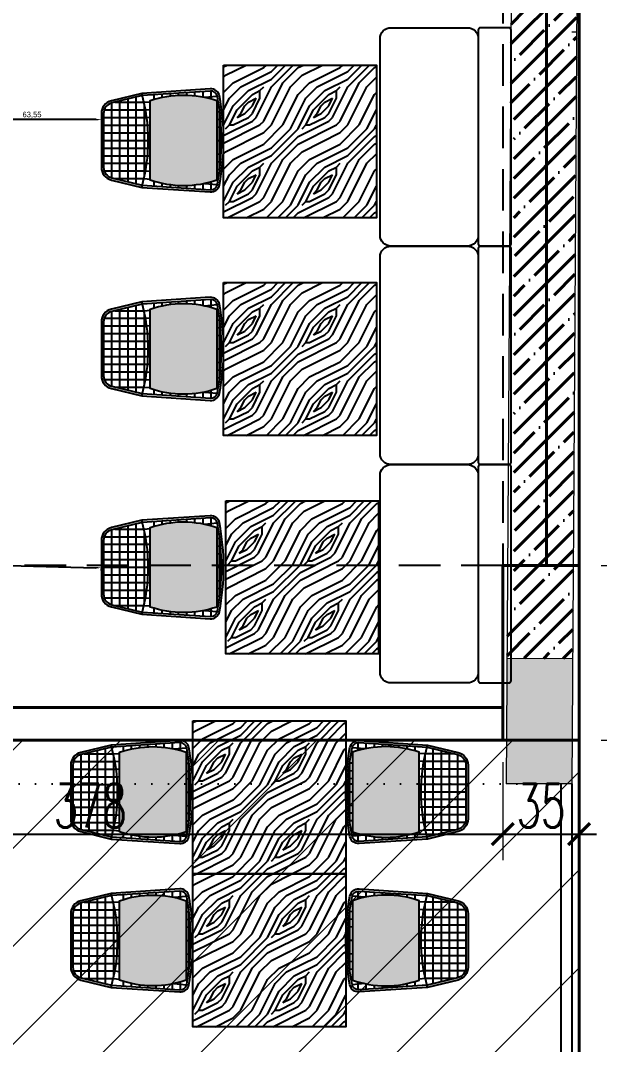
# Model space of a CAD drawing. Header units: millimetres. Extents: x 567392 to 582402, y 4512800 to 4518063.
# Drawn here: x 576635.7 to 576901, y 4513147.2 to 4513616.1 of the extents above; entities that cross this region are included whole.
import ezdxf

# ---------------------------------------------------------------- set-up
doc = ezdxf.new("R2010")
doc.units = ezdxf.units.MM
doc.linetypes.add('DASHED2', pattern=[9.525, 6.35, -3.175])
doc.linetypes.add('DOT', pattern=[0.25, 0, -0.25])
for name, color, linetype, lineweight in [('A-STRC-01', 2, 'Continuous', 40), ('a_8', 8, 'Continuous', 0), ('duvar', 7, 'Continuous', 35), ('estofado', 7, 'Continuous', 25), ('hatch', 251, 'Continuous', 40), ('PENCERE', 140, 'Continuous', 25), ('tefriş', 251, 'Continuous', 13)]:
    doc.layers.add(name, color=color, linetype=linetype, lineweight=lineweight)
doc.layers.add('a_dim', color=1, linetype='Continuous')
doc.layers.add('a_p1_d', color=1, linetype='DASHED2')
doc.layers.add('tefris', color=7, linetype='Continuous', lineweight=13, true_color=0x474747)
doc.styles.add('OLCU', font='SIMPLEX.shx', dxfattribs={"width": 0.65})
doc.styles.get("Standard").update_dxf_attribs({"font": 'Arial.ttf'})
doc.dimstyles.new('ISO-25', dxfattribs={"dimtxt": 2.5, "dimasz": 2.5, "dimexe": 1.25, "dimexo": 0.625, "dimtad": 1, "dimtxsty": 'Standard', "dimcen": 2.5, "dimadec": 0, "dimazin": 0, "dimtfac": 1, "dimtmove": 0, "dimatfit": 3, "dimfxl": 1, "dimarcsym": 0})
doc.dimstyles.new('OLCU-İC', dxfattribs={"dimtxt": 20, "dimasz": 10, "dimexe": 12, "dimexo": 10, "dimgap": 3, "dimtad": 1, "dimdec": 0, "dimdsep": 46, "dimtxsty": 'OLCU', "dimblk": 'ARCHTICK', "dimcen": 2, "dimdle": 8, "dimclrd": 73, "dimclre": 1, "dimclrt": 1, "dimadec": 0, "dimazin": 0, "dimtfac": 1, "dimtdec": 0, "dimtix": 1, "dimtmove": 2, "dimatfit": 3, "dimldrblk": 'DOT', "dimfxl": 100, "dimfxlon": 1, "dimtvp": 1, "dimtolj": 1, "dimlwd": -1, "dimlwe": 0, "dimarcsym": 0})

# ---------------------------------------------------------------- blocks, each defined once
blk = doc.blocks.new('_ArchTick')
at = {"const_width": 0.15}
blk.add_lwpolyline([(-0.5, -0.5), (0.5, 0.5)], dxfattribs=at)
blk = doc.blocks.new('*D89')
at = {"layer": 'a_dim', "color": 1, "lineweight": 0, "transparency": 16777216}
for p, q in [((576478.65, 4513276.52), (576478.65, 4513231.53)), ((576856.65, 4513276.52), (576856.65, 4513231.53))]:
    blk.add_line(p, q, dxfattribs=at)
at = {"layer": 'a_dim', "color": 73, "transparency": 16777216}
blk.add_line((576470.65, 4513243.53), (576864.65, 4513243.53), dxfattribs=at)
at = {"layer": 'Defpoints', "color": 0, "transparency": 16777216}
for p in [(576478.65, 4513286.52), (576856.65, 4513286.52), (576856.65, 4513243.53)]:
    blk.add_point(p, dxfattribs=at)
at = {"layer": 'a_dim', "color": 73, "transparency": 16777216, "xscale": 10, "yscale": 10, "zscale": 10, "rotation": 180}
blk.add_blockref('_ArchTick', (576478.65, 4513243.53), dxfattribs=at)
at = {"layer": 'a_dim', "color": 73, "transparency": 16777216, "xscale": 10, "yscale": 10, "zscale": 10}
blk.add_blockref('_ArchTick', (576856.65, 4513243.53), dxfattribs=at)
at = {"layer": 'a_dim', "color": 3, "transparency": 16777216, "insert": (576667.65, 4513256.53), "char_height": 20, "attachment_point": 5, "style": 'OLCU'}
blk.add_mtext('\\A1;378', dxfattribs=at)
blk = doc.blocks.new('_Dot')
at = {"color": 0, "linetype": 'ByBlock', "lineweight": -2}
blk.add_line((-0.5, 0), (-1, 0), dxfattribs=at)
at = {"color": 0, "linetype": 'ByBlock', "const_width": 0.5}
blk.add_lwpolyline([(-0.25, 0, 1), (0.25, 0, 1)], format="xyb", close=True, dxfattribs=at)
blk = doc.blocks.new('*D90')
at = {"layer": 'a_dim', "color": 1, "lineweight": 0, "transparency": 16777216}
for p, q in [((576856.65, 4513276.52), (576856.65, 4513231.53)), ((576891.65, 4513276.52), (576891.65, 4513231.53))]:
    blk.add_line(p, q, dxfattribs=at)
at = {"layer": 'a_dim', "color": 73, "transparency": 16777216}
blk.add_line((576848.65, 4513243.53), (576899.65, 4513243.53), dxfattribs=at)
at = {"layer": 'Defpoints', "color": 0, "transparency": 16777216}
for p in [(576856.65, 4513286.52), (576891.65, 4513286.52), (576891.65, 4513243.53)]:
    blk.add_point(p, dxfattribs=at)
at = {"layer": 'a_dim', "color": 73, "transparency": 16777216, "xscale": 10, "yscale": 10, "zscale": 10, "rotation": 180}
blk.add_blockref('_ArchTick', (576856.65, 4513243.53), dxfattribs=at)
at = {"layer": 'a_dim', "color": 73, "transparency": 16777216, "xscale": 10, "yscale": 10, "zscale": 10}
blk.add_blockref('_ArchTick', (576891.65, 4513243.53), dxfattribs=at)
at = {"layer": 'a_dim', "color": 3, "transparency": 16777216, "insert": (576874.15, 4513256.53), "char_height": 20, "attachment_point": 5, "style": 'OLCU'}
blk.add_mtext('\\A1;35', dxfattribs=at)
blk = doc.blocks.new('*D92')
at = {"layer": 'a_dim', "color": 73, "transparency": 16777216}
blk.add_line((576946.15, 4513278.52), (576946.15, 4513374.52), dxfattribs=at)
at = {"layer": 'a_dim', "color": 1, "lineweight": 0, "transparency": 16777216}
for p, q in [((576901.65, 4513366.52), (576958.15, 4513366.52)), ((576901.65, 4513286.52), (576958.15, 4513286.52))]:
    blk.add_line(p, q, dxfattribs=at)
at = {"layer": 'Defpoints', "color": 0, "transparency": 16777216}
for p in [(576891.65, 4513366.52), (576946.15, 4513366.52), (576891.65, 4513286.52)]:
    blk.add_point(p, dxfattribs=at)
at = {"layer": 'a_dim', "color": 73, "transparency": 16777216, "xscale": 10, "yscale": 10, "zscale": 10}
for p, rotation in [((576946.15, 4513366.52), 90), ((576946.15, 4513286.52), 270)]:
    blk.add_blockref('_ArchTick', p, dxfattribs=dict(at, rotation=rotation))
at = {"layer": 'a_dim', "color": 3, "transparency": 16777216, "insert": (576933.15, 4513326.52), "char_height": 20, "attachment_point": 5, "rotation": 90, "style": 'OLCU'}
blk.add_mtext('\\A1;80', dxfattribs=at)
blk = doc.blocks.new('*D93')
at = {"layer": 'a_dim', "color": 73, "transparency": 16777216}
blk.add_line((576946.15, 4513358.52), (576946.15, 4513834.52), dxfattribs=at)
at = {"layer": 'a_dim', "color": 1, "lineweight": 0, "transparency": 16777216}
for p, q in [((576901.65, 4513826.52), (576958.15, 4513826.52)), ((576901.65, 4513366.52), (576958.15, 4513366.52))]:
    blk.add_line(p, q, dxfattribs=at)
at = {"layer": 'Defpoints', "color": 0, "transparency": 16777216}
for p in [(576891.65, 4513826.52), (576946.15, 4513826.52), (576891.65, 4513366.52)]:
    blk.add_point(p, dxfattribs=at)
at = {"layer": 'a_dim', "color": 73, "transparency": 16777216, "xscale": 10, "yscale": 10, "zscale": 10}
for p, rotation in [((576946.15, 4513826.52), 90), ((576946.15, 4513366.52), 270)]:
    blk.add_blockref('_ArchTick', p, dxfattribs=dict(at, rotation=rotation))
at = {"layer": 'a_dim', "color": 3, "transparency": 16777216, "insert": (576933.15, 4513596.52), "char_height": 20, "attachment_point": 5, "rotation": 90, "style": 'OLCU'}
blk.add_mtext('\\A1;460', dxfattribs=at)
blk = doc.blocks.new('KOLONS')
at = {"layer": 'A-STRC-01', "color": 3}
blk.add_lwpolyline([(-35, 0), (0, 0), (0, 80), (-35, 80)], close=True, dxfattribs=at)
blk = doc.blocks.new('Banqueta Banc May')
at = {"layer": 'estofado'}
h = blk.add_hatch(color=256, dxfattribs=at)
h.set_gradient(color1=(203, 207, 210), one_color=1, tint=1, name='CYLINDER')
h.paths.add_polyline_path([(0.123, -0.01, -0.345989), (0.1716, -0.0482), (0.2052, -0.1866), (0.2053, -0.1878, 0.00324), (0.2152, -0.185), (0.1813, -0.0458, 0.345989), (0.123, 0), (-0.123, 0, 0.345989), (-0.1813, -0.0458), (-0.2152, -0.185, 0.00324), (-0.2053, -0.1878), (-0.2052, -0.1866), (-0.1716, -0.0482, -0.345989), (-0.123, -0.01)])
h = blk.add_hatch(color=256, dxfattribs=at)
h.set_gradient(color1=(203, 207, 210), one_color=1, tint=1, name='CYLINDER')
h.paths.add_polyline_path([(0.123, -0.01, -0.345989), (0.1716, -0.0482), (0.2052, -0.1866), (0.2053, -0.1878, 0.00324), (0.2152, -0.185), (0.1813, -0.0458, 0.345989), (0.123, 0), (-0.123, 0, 0.345989), (-0.1813, -0.0458), (-0.2152, -0.185, 0.00324), (-0.2053, -0.1878), (-0.2052, -0.1866), (-0.1716, -0.0482, -0.345989), (-0.123, -0.01)])
h = blk.add_hatch(color=256, dxfattribs=at)
h.set_gradient(color1=(225, 227, 229), one_color=1, tint=1, name='CURVED')
h.paths.add_polyline_path([(0.1821, -0.5295, 0.167263), (0.1821, -0.2239), (-0.1821, -0.2239, 0.167263), (-0.1821, -0.5295)])
for p, q in [((-0.1398, -0.0129), (-0.1398, -0.2025)), ((-0.1049, -0.01), (-0.1049, -0.208)), ((-0.0699, -0.01), (-0.0699, -0.2119)), ((-0.035, -0.01), (-0.035, -0.215)), ((0, -0.01), (0, -0.215)), ((0.035, -0.01), (0.035, -0.215)), ((0.0699, -0.01), (0.0699, -0.2119)), ((0.1049, -0.01), (0.1049, -0.208)), ((0.1398, -0.0129), (0.1398, -0.2025)), ((-0.1805, -0.0847), (0.1805, -0.0847)), ((-0.1748, -0.0611), (-0.1748, -0.1954)), ((-0.1714, -0.0473), (0.1714, -0.0473)), ((0.1748, -0.0611), (0.1748, -0.1954)), ((-0.1896, -0.1222), (0.1896, -0.1222)), ((-0.1987, -0.1596), (0.1987, -0.1596)), ((-0.1748, -0.1954), (-0.1771, -0.2239)), ((-0.1673, -0.197), (0.1673, -0.197)), ((-0.1398, -0.2025), (-0.1416, -0.2239)), ((-0.1049, -0.208), (-0.1062, -0.2239)), ((-0.0699, -0.2119), (-0.0709, -0.2239)), ((-0.035, -0.215), (-0.0357, -0.2239)), ((0, -0.215), (0, -0.2239)), ((0.035, -0.215), (0.0357, -0.2239)), ((0.0699, -0.2119), (0.0709, -0.2239)), ((0.1049, -0.208), (0.1062, -0.2239)), ((0.1398, -0.2025), (0.1416, -0.2239)), ((0.1748, -0.1954), (0.1771, -0.2239)), ((-0.2114, -0.2789), (-0.1973, -0.2789)), ((-0.2089, -0.2414), (-0.1877, -0.2414)), ((0.1877, -0.2414), (0.2089, -0.2414)), ((0.1973, -0.2789), (0.2114, -0.2789)), ((-0.2138, -0.3163), (-0.2037, -0.3163)), ((0.2037, -0.3163), (0.2138, -0.3163)), ((-0.2163, -0.3537), (-0.2071, -0.3537)), ((0.2071, -0.3537), (0.2163, -0.3537)), ((-0.2188, -0.3912), (-0.2074, -0.3912)), ((0.2074, -0.3912), (0.2188, -0.3912)), ((-0.2238, -0.466), (-0.1991, -0.466)), ((-0.2213, -0.4286), (-0.2048, -0.4286)), ((0.1991, -0.466), (0.2238, -0.466)), ((0.2048, -0.4286), (0.2213, -0.4286)), ((-0.226, -0.5034), (-0.1902, -0.5034)), ((-0.1977, -0.4725), (-0.2026, -0.5311)), ((0.1902, -0.5034), (0.226, -0.5034)), ((0.1977, -0.4725), (0.2026, -0.5311)), ((-0.1669, -0.5295), (-0.1676, -0.5371)), ((-0.1411, -0.5409), (0.1411, -0.5409)), ((-0.1315, -0.5295), (-0.1326, -0.5419)), ((-0.0962, -0.5295), (-0.0976, -0.5456)), ((-0.061, -0.5295), (-0.0626, -0.5482)), ((0, -0.5295), (0, -0.55)), ((0.061, -0.5295), (0.0626, -0.5482)), ((0.0962, -0.5295), (0.0976, -0.5456)), ((0.1315, -0.5295), (0.1326, -0.5419)), ((0.1669, -0.5295), (0.1676, -0.5371))]:
    blk.add_line(p, q, dxfattribs=at)
for points in [[(0.236, -0.4991), (0.2152, -0.185), (0.1813, -0.0458, 0.345989), (0.123, 0), (-0.123, 0, 0.345989), (-0.1813, -0.0458), (-0.2152, -0.185), (-0.236, -0.4991, 0.379693), (-0.2034, -0.5411, 0.092971), (0.2034, -0.5411, 0.379693)], [(0.226, -0.4998), (0.2052, -0.1866), (0.1716, -0.0482, 0.345989), (0.123, -0.01), (-0.123, -0.01, 0.345989), (-0.1716, -0.0482), (-0.2052, -0.1866), (-0.226, -0.4998, 0.379693), (-0.2016, -0.5313, 0.092971), (0.2016, -0.5313, 0.379693)], [(-0.1821, -0.5295, -0.167263), (-0.1821, -0.2239), (0.1821, -0.2239, -0.167263), (0.1821, -0.5295)]]:
    blk.add_lwpolyline(points, format="xyb", close=True, dxfattribs=at)
blk.add_arc((0, 0.5729), 0.7879, 254.1516, 285.8484, dxfattribs=at)
blk = doc.blocks.new('*D540')
at = {"layer": 'Defpoints', "color": 0, "transparency": 16777216}
for p in [(576609.21, 4513573.47), (576672.76, 4513573.47), (576609.21, 4513570.67)]:
    blk.add_point(p, dxfattribs=at)
at = {"layer": 'tefriş', "color": 0, "lineweight": -2, "transparency": 16777216}
for p, q in [((576609.21, 4513572.84), (576609.21, 4513569.42)), ((576670.26, 4513570.67), (576611.71, 4513570.67)), ((576672.76, 4513572.84), (576672.76, 4513569.42))]:
    blk.add_line(p, q, dxfattribs=at)
at = {"layer": 'tefriş', "color": 0, "transparency": 16777216}
for points in [[(576611.71, 4513571.09), (576611.71, 4513570.26), (576609.21, 4513570.67)], [(576670.26, 4513571.09), (576670.26, 4513570.26), (576672.76, 4513570.67)]]:
    blk.add_solid(points, dxfattribs=at)
at = {"layer": 'tefriş', "color": 0, "transparency": 16777216, "insert": (576640.98, 4513572.8), "char_height": 2.5, "attachment_point": 5}
blk.add_mtext('63,55', dxfattribs=at)
blk = doc.blocks.new('*D582')
at = {"layer": 'Defpoints', "color": 0, "transparency": 16777216}
for p in [(576571.31, 4513368.38), (576672.75, 4513365.44), (576672.76, 4513365.72)]:
    blk.add_point(p, dxfattribs=at)
at = {"layer": 'tefriş', "color": 0, "lineweight": -2, "transparency": 16777216}
for p, q in [((576571.3, 4513367.76), (576571.27, 4513366.86)), ((576573.8, 4513368.04), (576670.25, 4513365.51)), ((576672.74, 4513365.1), (576672.72, 4513364.2))]:
    blk.add_line(p, q, dxfattribs=at)
at = {"layer": 'tefriş', "color": 0, "transparency": 16777216}
for points in [[(576573.82, 4513368.46), (576573.79, 4513367.62), (576571.31, 4513368.11)], [(576670.26, 4513365.93), (576670.24, 4513365.09), (576672.75, 4513365.44)]]:
    blk.add_solid(points, dxfattribs=at)
at = {"layer": 'tefriş', "color": 0, "transparency": 16777216, "insert": (576622.08, 4513368.9), "char_height": 2.5, "attachment_point": 5, "rotation": 358.4975}
blk.add_mtext('101,48', dxfattribs=at)

msp = doc.modelspace()

# ---------------------------------------------------------------- hatches: boundary and pattern name
at = {"layer": 'a_8'}
h = msp.add_hatch(dxfattribs=at)
h.set_pattern_fill('ANSI31', color=256, scale=10, angle=-63.73146)
h.set_pattern_definition([(45, (575366.675, 4512555.28), (-22.45064, 22.45064), [])])
h.paths.add_polyline_path([(575653.65, 4512976.516), (576891.65, 4512976.516), (576891.65, 4513286.52), (575653.65, 4513286.52)])
at = {"layer": 'duvar'}
h = msp.add_hatch(color=251, dxfattribs=at)
h.dxf.hatch_style = 1
h.paths.add_polyline_path([(576888.584, 4513323.918), (576858.585, 4513324.11), (576858.218, 4513266.52), (576888.218, 4513266.52)])
at = {"layer": 'hatch'}
h = msp.add_hatch(dxfattribs=at)
h.set_pattern_fill('ANSI35', color=256, scale=2)
h.set_pattern_definition([(45, (508212.592, 4489427.766), (-8.9802561, 8.9802561), []), (45, (508221.572, 4489427.766), (-8.9802561, 8.9802561), [15.875, -3.175, 0, -3.175])])
h.paths.add_polyline_path([(576892.224, 4513894.534), (576862.224, 4513894.726), (576861.653, 4513805.156), (576861.653, 4513756.857), (576861.653, 4513635.857), (576860.573, 4513635.857), (576860.205, 4513578.095), (576861.653, 4513578.095), (576861.653, 4513459.095), (576861.653, 4513338.095), (576858.674, 4513338.095), (576858.585, 4513324.11), (576888.584, 4513323.918)])
at = {"layer": 'tefris', "linetype": 'Continuous', "lineweight": 25}
h = msp.add_hatch(dxfattribs=at)
h.set_pattern_fill('WOODFACE', color=35, scale=35, style=0, pattern_type=2)
h.set_pattern_definition([(360, (574281.398, 4519098.2), (35, 35), [1.75, -33.25]), (90, (574295.398, 4519110.45), (-35, 35), [3.5, -31.5]), (45, (574288.398, 4519106.95), (2e-14, 35), [2.4745, -7.4235, 2.4745, -4.949, 17.325, -14.850975]), (45, (574279.648, 4519096.45), (2e-14, 35), [2.47485, -4.9497, 2.47485, -39.59807]), (45, (574291.898, 4519099.95), (2e-14, 35), [2.47485, -47.02262]), (45, (574295.398, 4519098.2), (2e-14, 35), [2.47485, -47.02262]), (45, (574290.148, 4519101.7), (2e-14, 35), [2.47485, -47.02262]), (45, (574288.398, 4519103.45), (2e-14, 35), [4.9497, -44.54777]), (45, (574297.148, 4519129.7), (2e-14, 35), [4.9497, -44.54777]), (45, (574284.898, 4519105.2), (2e-14, 35), [9.8994, -39.59807]), (45, (574283.148, 4519106.95), (2e-14, 35), [9.8994, -39.59807]), (45, (574305.898, 4519117.45), (2e-14, 35), [9.8994, -39.59807]), (45, (574281.398, 4519110.45), (2e-14, 35), [7.42462, -42.07285]), (45, (574274.398, 4519115.7), (2e-14, 35), [7.42462, -42.07285]), (45, (574277.898, 4519112.2), (2e-14, 35), [7.42462, -42.07285]), (45, (574300.648, 4519122.7), (2e-14, 35), [12.37437, -37.1231]), (45, (574297.148, 4519124.45), (2e-14, 35), [12.37437, -37.1231]), (45, (574300.648, 4519115.7), (2e-14, 35), [17.32412, -32.17336]), (26.56505, (574284.898, 4519101.701), (35, 1e-08), [3.91312, -74.34926]), (26.56505, (574291.898, 4519112.201), (35, 1e-08), [3.91312, -74.34926]), (26.56505, (574290.148, 4519108.701), (35, 1e-08), [3.91312, -74.34926]), (26.56505, (574283.148, 4519098.201), (35, 1e-08), [7.82624, -70.43614]), (26.56505, (574290.148, 4519113.951), (35, 1e-08), [11.73936, -66.52302]), (26.56505, (574286.648, 4519115.701), (35, 1e-08), [15.65248, -62.6099]), (26.56505, (574283.148, 4519117.451), (35, 1e-08), [15.65248, -62.6099]), (26.56505, (574277.898, 4519127.951), (35, 1e-08), [15.65248, -62.6099]), (26.56505, (574277.898, 4519124.451), (35, 1e-08), [19.5656, -58.69678]), (26.56505, (574279.648, 4519120.951), (35, 1e-08), [19.5656, -58.69678]), (63.43495, (574291.898, 4519106.951), (2e-09, 35), [3.91312, -74.34926]), (63.43495, (574286.648, 4519103.451), (2e-09, 35), [3.91312, -74.34926]), (63.43495, (574281.398, 4519098.201), (2e-09, 35), [7.82624, -70.43614]), (63.43495, (574291.898, 4519103.451), (2e-09, 35), [7.82624, -70.43614]), (63.43495, (574277.898, 4519096.451), (2e-09, 35), [11.73936, -66.52302]), (63.43495, (574274.398, 4519096.451), (2e-09, 35), [15.65248, -62.6099]), (63.43495, (574305.898, 4519098.201), (2e-09, 35), [15.65248, -62.6099]), (63.43495, (574293.648, 4519101.701), (2e-09, 35), [15.65248, -62.6099]), (63.43495, (574300.648, 4519098.201), (2e-09, 35), [19.5656, -58.69678]), (63.43495, (574297.148, 4519099.951), (2e-09, 35), [19.5656, -58.69678])])
h.paths.add_polyline_path([(576798.754, 4513595.678), (576728.755, 4513595.674), (576728.755, 4513525.674), (576798.754, 4513525.678)])
h = msp.add_hatch(dxfattribs=at)
h.set_pattern_fill('WOODFACE', color=35, scale=35, style=0, pattern_type=2)
h.set_pattern_definition([(360, (574281.398, 4518998.578), (35, 35), [1.75, -33.25]), (90, (574295.398, 4519010.828), (-35, 35), [3.5, -31.5]), (45, (574288.398, 4519007.328), (2e-14, 35), [2.4745, -7.4235, 2.4745, -4.949, 17.325, -14.850975]), (45, (574279.648, 4518996.828), (2e-14, 35), [2.47485, -4.9497, 2.47485, -39.59807]), (45, (574291.898, 4519000.328), (2e-14, 35), [2.47485, -47.02262]), (45, (574295.398, 4518998.578), (2e-14, 35), [2.47485, -47.02262]), (45, (574290.148, 4519002.078), (2e-14, 35), [2.47485, -47.02262]), (45, (574288.398, 4519003.828), (2e-14, 35), [4.9497, -44.54777]), (45, (574297.148, 4519030.078), (2e-14, 35), [4.9497, -44.54777]), (45, (574284.898, 4519005.578), (2e-14, 35), [9.8994, -39.59807]), (45, (574283.148, 4519007.328), (2e-14, 35), [9.8994, -39.59807]), (45, (574305.898, 4519017.828), (2e-14, 35), [9.8994, -39.59807]), (45, (574281.398, 4519010.828), (2e-14, 35), [7.42462, -42.07285]), (45, (574274.398, 4519016.078), (2e-14, 35), [7.42462, -42.07285]), (45, (574277.898, 4519012.578), (2e-14, 35), [7.42462, -42.07285]), (45, (574300.648, 4519023.078), (2e-14, 35), [12.37437, -37.1231]), (45, (574297.148, 4519024.828), (2e-14, 35), [12.37437, -37.1231]), (45, (574300.648, 4519016.078), (2e-14, 35), [17.32412, -32.17336]), (26.56505, (574284.898, 4519002.078), (35, 1e-08), [3.91312, -74.34926]), (26.56505, (574291.898, 4519012.578), (35, 1e-08), [3.91312, -74.34926]), (26.56505, (574290.148, 4519009.078), (35, 1e-08), [3.91312, -74.34926]), (26.56505, (574283.148, 4518998.578), (35, 1e-08), [7.82624, -70.43614]), (26.56505, (574290.148, 4519014.328), (35, 1e-08), [11.73936, -66.52302]), (26.56505, (574286.648, 4519016.078), (35, 1e-08), [15.65248, -62.6099]), (26.56505, (574283.148, 4519017.828), (35, 1e-08), [15.65248, -62.6099]), (26.56505, (574277.898, 4519028.328), (35, 1e-08), [15.65248, -62.6099]), (26.56505, (574277.898, 4519024.828), (35, 1e-08), [19.5656, -58.69678]), (26.56505, (574279.648, 4519021.328), (35, 1e-08), [19.5656, -58.69678]), (63.43495, (574291.898, 4519007.328), (2e-09, 35), [3.91312, -74.34926]), (63.43495, (574286.648, 4519003.828), (2e-09, 35), [3.91312, -74.34926]), (63.43495, (574281.398, 4518998.578), (2e-09, 35), [7.82624, -70.43614]), (63.43495, (574291.898, 4519003.828), (2e-09, 35), [7.82624, -70.43614]), (63.43495, (574277.898, 4518996.828), (2e-09, 35), [11.73936, -66.52302]), (63.43495, (574274.398, 4518996.828), (2e-09, 35), [15.65248, -62.6099]), (63.43495, (574305.898, 4518998.578), (2e-09, 35), [15.65248, -62.6099]), (63.43495, (574293.648, 4519002.078), (2e-09, 35), [15.65248, -62.6099]), (63.43495, (574300.648, 4518998.578), (2e-09, 35), [19.5656, -58.69678]), (63.43495, (574297.148, 4519000.328), (2e-09, 35), [19.5656, -58.69678])])
h.paths.add_polyline_path([(576798.754, 4513496.055), (576728.755, 4513496.052), (576728.755, 4513426.052), (576798.754, 4513426.055)])
h = msp.add_hatch(dxfattribs=at)
h.set_pattern_fill('WOODFACE', color=35, scale=35, style=0, pattern_type=2)
h.set_pattern_definition([(360, (574282.398, 4518898.578), (35, 35), [1.75, -33.25]), (90, (574296.398, 4518910.828), (-35, 35), [3.5, -31.5]), (45, (574289.398, 4518907.328), (2e-14, 35), [2.4745, -7.4235, 2.4745, -4.949, 17.325, -14.850975]), (45, (574280.648, 4518896.828), (2e-14, 35), [2.47485, -4.9497, 2.47485, -39.59807]), (45, (574292.898, 4518900.328), (2e-14, 35), [2.47485, -47.02262]), (45, (574296.398, 4518898.578), (2e-14, 35), [2.47485, -47.02262]), (45, (574291.148, 4518902.078), (2e-14, 35), [2.47485, -47.02262]), (45, (574289.398, 4518903.828), (2e-14, 35), [4.9497, -44.54777]), (45, (574298.148, 4518930.078), (2e-14, 35), [4.9497, -44.54777]), (45, (574285.898, 4518905.578), (2e-14, 35), [9.8994, -39.59807]), (45, (574284.148, 4518907.328), (2e-14, 35), [9.8994, -39.59807]), (45, (574306.898, 4518917.828), (2e-14, 35), [9.8994, -39.59807]), (45, (574282.398, 4518910.828), (2e-14, 35), [7.42462, -42.07285]), (45, (574275.398, 4518916.078), (2e-14, 35), [7.42462, -42.07285]), (45, (574278.898, 4518912.578), (2e-14, 35), [7.42462, -42.07285]), (45, (574301.648, 4518923.078), (2e-14, 35), [12.37437, -37.1231]), (45, (574298.148, 4518924.828), (2e-14, 35), [12.37437, -37.1231]), (45, (574301.648, 4518916.078), (2e-14, 35), [17.32412, -32.17336]), (26.56505, (574285.898, 4518902.078), (35, 1e-08), [3.91312, -74.34926]), (26.56505, (574292.898, 4518912.578), (35, 1e-08), [3.91312, -74.34926]), (26.56505, (574291.148, 4518909.078), (35, 1e-08), [3.91312, -74.34926]), (26.56505, (574284.148, 4518898.578), (35, 1e-08), [7.82624, -70.43614]), (26.56505, (574291.148, 4518914.328), (35, 1e-08), [11.73936, -66.52302]), (26.56505, (574287.648, 4518916.078), (35, 1e-08), [15.65248, -62.6099]), (26.56505, (574284.148, 4518917.828), (35, 1e-08), [15.65248, -62.6099]), (26.56505, (574278.898, 4518928.328), (35, 1e-08), [15.65248, -62.6099]), (26.56505, (574278.898, 4518924.828), (35, 1e-08), [19.5656, -58.69678]), (26.56505, (574280.648, 4518921.328), (35, 1e-08), [19.5656, -58.69678]), (63.43495, (574292.898, 4518907.328), (2e-09, 35), [3.91312, -74.34926]), (63.43495, (574287.648, 4518903.828), (2e-09, 35), [3.91312, -74.34926]), (63.43495, (574282.398, 4518898.578), (2e-09, 35), [7.82624, -70.43614]), (63.43495, (574292.898, 4518903.828), (2e-09, 35), [7.82624, -70.43614]), (63.43495, (574278.898, 4518896.828), (2e-09, 35), [11.73936, -66.52302]), (63.43495, (574275.398, 4518896.828), (2e-09, 35), [15.65248, -62.6099]), (63.43495, (574306.898, 4518898.578), (2e-09, 35), [15.65248, -62.6099]), (63.43495, (574294.648, 4518902.078), (2e-09, 35), [15.65248, -62.6099]), (63.43495, (574301.648, 4518898.578), (2e-09, 35), [19.5656, -58.69678]), (63.43495, (574298.148, 4518900.328), (2e-09, 35), [19.5656, -58.69678])])
h.paths.add_polyline_path([(576799.754, 4513396.055), (576729.755, 4513396.052), (576729.755, 4513326.052), (576799.754, 4513326.055)])
h = msp.add_hatch(dxfattribs=at)
h.set_pattern_fill('WOODFACE', color=35, scale=35, style=0, pattern_type=2)
h.set_pattern_definition([(360, (574267.36, 4518797.873), (35, 35), [1.75, -33.25]), (90, (574281.36, 4518810.123), (-35, 35), [3.5, -31.5]), (45, (574274.362, 4518806.623), (2e-14, 35), [2.4745, -7.4235, 2.4745, -4.949, 17.325, -14.850975]), (45, (574265.612, 4518796.123), (2e-14, 35), [2.47485, -4.9497, 2.47485, -39.59807]), (45, (574277.862, 4518799.623), (2e-14, 35), [2.47485, -47.02262]), (45, (574281.362, 4518797.873), (2e-14, 35), [2.47485, -47.02262]), (45, (574276.112, 4518801.373), (2e-14, 35), [2.47485, -47.02262]), (45, (574274.362, 4518803.123), (2e-14, 35), [4.9497, -44.54777]), (45, (574283.112, 4518829.373), (2e-14, 35), [4.9497, -44.54777]), (45, (574270.862, 4518804.873), (2e-14, 35), [9.8994, -39.59807]), (45, (574269.112, 4518806.623), (2e-14, 35), [9.8994, -39.59807]), (45, (574291.862, 4518817.123), (2e-14, 35), [9.8994, -39.59807]), (45, (574267.362, 4518810.123), (2e-14, 35), [7.42462, -42.07285]), (45, (574260.362, 4518815.373), (2e-14, 35), [7.42462, -42.07285]), (45, (574263.862, 4518811.873), (2e-14, 35), [7.42462, -42.07285]), (45, (574286.612, 4518822.373), (2e-14, 35), [12.37437, -37.1231]), (45, (574283.112, 4518824.123), (2e-14, 35), [12.37437, -37.1231]), (45, (574286.612, 4518815.373), (2e-14, 35), [17.32412, -32.17336]), (26.56505, (574270.862, 4518801.373), (35, 1e-08), [3.91312, -74.34926]), (26.56505, (574277.862, 4518811.873), (35, 1e-08), [3.91312, -74.34926]), (26.56505, (574276.112, 4518808.373), (35, 1e-08), [3.91312, -74.34926]), (26.56505, (574269.112, 4518797.873), (35, 1e-08), [7.82624, -70.43614]), (26.56505, (574276.112, 4518813.623), (35, 1e-08), [11.73936, -66.52302]), (26.56505, (574272.612, 4518815.373), (35, 1e-08), [15.65248, -62.6099]), (26.56505, (574269.112, 4518817.123), (35, 1e-08), [15.65248, -62.6099]), (26.56505, (574263.862, 4518827.623), (35, 1e-08), [15.65248, -62.6099]), (26.56505, (574263.862, 4518824.123), (35, 1e-08), [19.5656, -58.69678]), (26.56505, (574265.612, 4518820.623), (35, 1e-08), [19.5656, -58.69678]), (63.43495, (574277.862, 4518806.623), (2e-09, 35), [3.91312, -74.34926]), (63.43495, (574272.612, 4518803.123), (2e-09, 35), [3.91312, -74.34926]), (63.43495, (574267.362, 4518797.873), (2e-09, 35), [7.82624, -70.43614]), (63.43495, (574277.862, 4518803.123), (2e-09, 35), [7.82624, -70.43614]), (63.43495, (574263.862, 4518796.123), (2e-09, 35), [11.73936, -66.52302]), (63.43495, (574260.362, 4518796.123), (2e-09, 35), [15.65248, -62.6099]), (63.43495, (574291.862, 4518797.873), (2e-09, 35), [15.65248, -62.6099]), (63.43495, (574279.612, 4518801.373), (2e-09, 35), [15.65248, -62.6099]), (63.43495, (574286.612, 4518797.873), (2e-09, 35), [19.5656, -58.69678]), (63.43495, (574283.112, 4518799.623), (2e-09, 35), [19.5656, -58.69678])])
h.paths.add_polyline_path([(576784.718, 4513295.35), (576714.719, 4513295.347), (576714.719, 4513225.347), (576784.718, 4513225.35)])
h = msp.add_hatch(dxfattribs=at)
h.set_pattern_fill('WOODFACE', color=35, scale=35, style=0, pattern_type=2)
h.set_pattern_definition([(360, (574267.36, 4518727.873), (35, 35), [1.75, -33.25]), (90, (574281.36, 4518740.123), (-35, 35), [3.5, -31.5]), (45, (574274.362, 4518736.623), (2e-14, 35), [2.4745, -7.4235, 2.4745, -4.949, 17.325, -14.850975]), (45, (574265.612, 4518726.123), (2e-14, 35), [2.47485, -4.9497, 2.47485, -39.59807]), (45, (574277.862, 4518729.623), (2e-14, 35), [2.47485, -47.02262]), (45, (574281.362, 4518727.873), (2e-14, 35), [2.47485, -47.02262]), (45, (574276.112, 4518731.373), (2e-14, 35), [2.47485, -47.02262]), (45, (574274.362, 4518733.123), (2e-14, 35), [4.9497, -44.54777]), (45, (574283.112, 4518759.373), (2e-14, 35), [4.9497, -44.54777]), (45, (574270.862, 4518734.873), (2e-14, 35), [9.8994, -39.59807]), (45, (574269.112, 4518736.623), (2e-14, 35), [9.8994, -39.59807]), (45, (574291.862, 4518747.123), (2e-14, 35), [9.8994, -39.59807]), (45, (574267.362, 4518740.123), (2e-14, 35), [7.42462, -42.07285]), (45, (574260.362, 4518745.373), (2e-14, 35), [7.42462, -42.07285]), (45, (574263.862, 4518741.873), (2e-14, 35), [7.42462, -42.07285]), (45, (574286.612, 4518752.373), (2e-14, 35), [12.37437, -37.1231]), (45, (574283.112, 4518754.123), (2e-14, 35), [12.37437, -37.1231]), (45, (574286.612, 4518745.373), (2e-14, 35), [17.32412, -32.17336]), (26.56505, (574270.862, 4518731.373), (35, 1e-08), [3.91312, -74.34926]), (26.56505, (574277.862, 4518741.873), (35, 1e-08), [3.91312, -74.34926]), (26.56505, (574276.112, 4518738.373), (35, 1e-08), [3.91312, -74.34926]), (26.56505, (574269.112, 4518727.873), (35, 1e-08), [7.82624, -70.43614]), (26.56505, (574276.112, 4518743.623), (35, 1e-08), [11.73936, -66.52302]), (26.56505, (574272.612, 4518745.373), (35, 1e-08), [15.65248, -62.6099]), (26.56505, (574269.112, 4518747.123), (35, 1e-08), [15.65248, -62.6099]), (26.56505, (574263.862, 4518757.623), (35, 1e-08), [15.65248, -62.6099]), (26.56505, (574263.862, 4518754.123), (35, 1e-08), [19.5656, -58.69678]), (26.56505, (574265.612, 4518750.623), (35, 1e-08), [19.5656, -58.69678]), (63.43495, (574277.862, 4518736.623), (2e-09, 35), [3.91312, -74.34926]), (63.43495, (574272.612, 4518733.123), (2e-09, 35), [3.91312, -74.34926]), (63.43495, (574267.362, 4518727.873), (2e-09, 35), [7.82624, -70.43614]), (63.43495, (574277.862, 4518733.123), (2e-09, 35), [7.82624, -70.43614]), (63.43495, (574263.862, 4518726.123), (2e-09, 35), [11.73936, -66.52302]), (63.43495, (574260.362, 4518726.123), (2e-09, 35), [15.65248, -62.6099]), (63.43495, (574291.862, 4518727.873), (2e-09, 35), [15.65248, -62.6099]), (63.43495, (574279.612, 4518731.373), (2e-09, 35), [15.65248, -62.6099]), (63.43495, (574286.612, 4518727.873), (2e-09, 35), [19.5656, -58.69678]), (63.43495, (574283.112, 4518729.623), (2e-09, 35), [19.5656, -58.69678])])
h.paths.add_polyline_path([(576784.718, 4513225.35), (576714.719, 4513225.347), (576714.719, 4513155.347), (576784.718, 4513155.35)])

# ---------------------------------------------------------------- linework, layer by layer
at = {"linetype": 'DOT', "ltscale": 30}
msp.add_line((575654.65, 4513266.52), (576873.218, 4513266.52), dxfattribs=at)
at = {"layer": 'A-STRC-01'}
for points in [[(574361.65, 4513366.52), (574361.65, 4515077.52), (576891.65, 4515077.52), (576891.65, 4513366.52)], [(576876.65, 4513826.52), (576876.65, 4513366.52)], [(576856.65, 4513301.52), (576478.65, 4513301.52)], [(575653.65, 4513286.52), (575653.65, 4512976.516), (576891.65, 4512976.516), (576891.65, 4513286.52)], [(576856.65, 4513286.52), (576478.65, 4513286.52)]]:
    msp.add_lwpolyline(points, dxfattribs=at)
at = {"layer": 'a_p1_d', "ltscale": 3}
for points in [[(576856.65, 4515062.52), (576856.65, 4513366.52)], [(576856.65, 4513366.52), (574396.65, 4513366.52)], [(576856.65, 4513286.52), (574396.65, 4513286.52)]]:
    msp.add_lwpolyline(points, dxfattribs=at)
at = {"layer": 'PENCERE'}
for p, q in [((576883.218, 4513266.52), (576883.218, 4512961.52)), ((576888.218, 4513266.52), (576888.218, 4512956.52))]:
    msp.add_line(p, q, dxfattribs=at)
at = {"layer": 'tefris', "linetype": 'Continuous', "lineweight": 25}
for points in [[(576840.42, 4513512.752), (576805.42, 4513512.752, -0.4142136), (576800.42, 4513517.752), (576800.42, 4513607.752, -0.4142136), (576805.42, 4513612.752), (576840.42, 4513612.752, -0.4142136), (576845.42, 4513607.752), (576845.42, 4513517.752, -0.4142136)], [(576846.42, 4513512.752), (576859.42, 4513512.752, 0.4142136), (576860.42, 4513513.752), (576860.42, 4513611.752, 0.4142136), (576859.42, 4513612.752), (576846.42, 4513612.752, 0.4142136), (576845.42, 4513611.752), (576845.42, 4513513.752, 0.4142136)], [(576840.42, 4513412.752), (576805.42, 4513412.752, -0.4142136), (576800.42, 4513417.752), (576800.42, 4513507.752, -0.4142136), (576805.42, 4513512.752), (576840.42, 4513512.752, -0.4142136), (576845.42, 4513507.752), (576845.42, 4513417.752, -0.4142136)], [(576846.42, 4513412.752), (576859.42, 4513412.752, 0.4142136), (576860.42, 4513413.752), (576860.42, 4513511.752, 0.4142136), (576859.42, 4513512.752), (576846.42, 4513512.752, 0.4142136), (576845.42, 4513511.752), (576845.42, 4513413.752, 0.4142136)], [(576840.42, 4513312.752), (576805.42, 4513312.752, -0.4142136), (576800.42, 4513317.752), (576800.42, 4513407.752, -0.4142136), (576805.42, 4513412.752), (576840.42, 4513412.752, -0.4142136), (576845.42, 4513407.752), (576845.42, 4513317.752, -0.4142136)], [(576846.42, 4513312.752), (576859.42, 4513312.752, 0.4142136), (576860.42, 4513313.752), (576860.42, 4513411.752, 0.4142136), (576859.42, 4513412.752), (576846.42, 4513412.752, 0.4142136), (576845.42, 4513411.752), (576845.42, 4513313.752, 0.4142136)]]:
    msp.add_lwpolyline(points, format="xyb", close=True, dxfattribs=at)
at = {"layer": 'tefris', "color": 35, "linetype": 'Continuous', "lineweight": 25}
for points in [[(576728.754, 4513595.678), (576798.754, 4513595.678), (576798.754, 4513525.678), (576728.754, 4513525.678), (576728.754, 4513595.678)], [(576728.754, 4513496.055), (576798.754, 4513496.055), (576798.754, 4513426.055), (576728.754, 4513426.055), (576728.754, 4513496.055)], [(576729.754, 4513396.055), (576799.754, 4513396.055), (576799.754, 4513326.055), (576729.754, 4513326.055), (576729.754, 4513396.055)], [(576714.718, 4513295.35), (576784.718, 4513295.35), (576784.718, 4513225.35), (576714.718, 4513225.35), (576714.718, 4513295.35)], [(576714.718, 4513225.35), (576784.718, 4513225.35), (576784.718, 4513155.35), (576714.718, 4513155.35), (576714.718, 4513225.35)]]:
    msp.add_lwpolyline(points, dxfattribs=at)
at = {"layer": 'tefriş'}
for p, q in [((576862.224, 4513894.726), (576858.218, 4513266.52)), ((576892.224, 4513894.534), (576888.218, 4513266.52)), ((576888.218, 4513610.842), (576890.414, 4513610.842)), ((576858.585, 4513324.11), (576888.584, 4513323.918)), ((576888.218, 4513290.842), (576888.373, 4513290.842)), ((576888.218, 4513266.52), (576858.218, 4513266.52))]:
    msp.add_line(p, q, dxfattribs=at)

# ---------------------------------------------------------------- block references
at = {"layer": 'A-STRC-01'}
msp.add_blockref('KOLONS', (576891.65, 4513286.52), dxfattribs=at)
at = {"layer": 'estofado', "yscale": 100, "zscale": 100}
for p, xscale, rotation in [((576672.755, 4513561.163), 100, 90.00000000000001), ((576672.755, 4513465.722), 100, 90.00000000000001), ((576672.755, 4513365.722), 100, 90.00000000000001), ((576658.718, 4513262.803), 100, 89.99999999999999), ((576840.718, 4513262.803), -100, 270), ((576658.718, 4513194.838), 100, 89.99999999999999), ((576840.718, 4513194.838), -100, 270)]:
    msp.add_blockref('Banqueta Banc May', p, dxfattribs=dict(at, xscale=xscale, rotation=rotation))

# ---------------------------------------------------------------- dimensions: what is measured, and where the dimension line sits
at = {"layer": 'a_dim'}
for base, p1, p2, picture, middle in [((576946.151, 4513826.52), (576891.65, 4513366.52), (576891.65, 4513826.52), '*D93', (576933.151, 4513596.52)), ((576946.151, 4513366.52), (576891.65, 4513286.52), (576891.65, 4513366.52), '*D92', (576933.151, 4513326.52))]:
    dim = msp.add_linear_dim(base=base, p1=p1, p2=p2, angle=90, dimstyle='OLCU-İC', override={"dimclrt": 3}, dxfattribs=at)
    dim.commit()
    dim.dimension.update_dxf_attribs({"geometry": picture, "text_midpoint": middle})
for base, p1, p2, picture, middle in [((576856.65, 4513243.525), (576478.65, 4513286.52), (576856.65, 4513286.52), '*D89', (576667.65, 4513256.525)), ((576891.65, 4513243.525), (576856.65, 4513286.52), (576891.65, 4513286.52), '*D90', (576874.15, 4513256.525))]:
    dim = msp.add_linear_dim(base=base, p1=p1, p2=p2, dimstyle='OLCU-İC', override={"dimclrt": 3}, dxfattribs=at)
    dim.commit()
    dim.dimension.update_dxf_attribs({"geometry": picture, "text_midpoint": middle})
at = {"layer": 'tefriş'}
for p1, p2, distance, picture, middle in [((576672.755, 4513573.467), (576609.209, 4513573.467), 2.793, '*D540', (576640.982, 4513572.801)), ((576571.313, 4513368.383), (576672.755, 4513365.722), -0.277, '*D582', (576622.083, 4513368.902))]:
    dim = msp.add_aligned_dim(p1=p1, p2=p2, distance=distance, dimstyle='ISO-25', dxfattribs=at)
    dim.commit()
    dim.dimension.update_dxf_attribs({"geometry": picture, "text_midpoint": middle})

doc.saveas('drawing.dxf')
